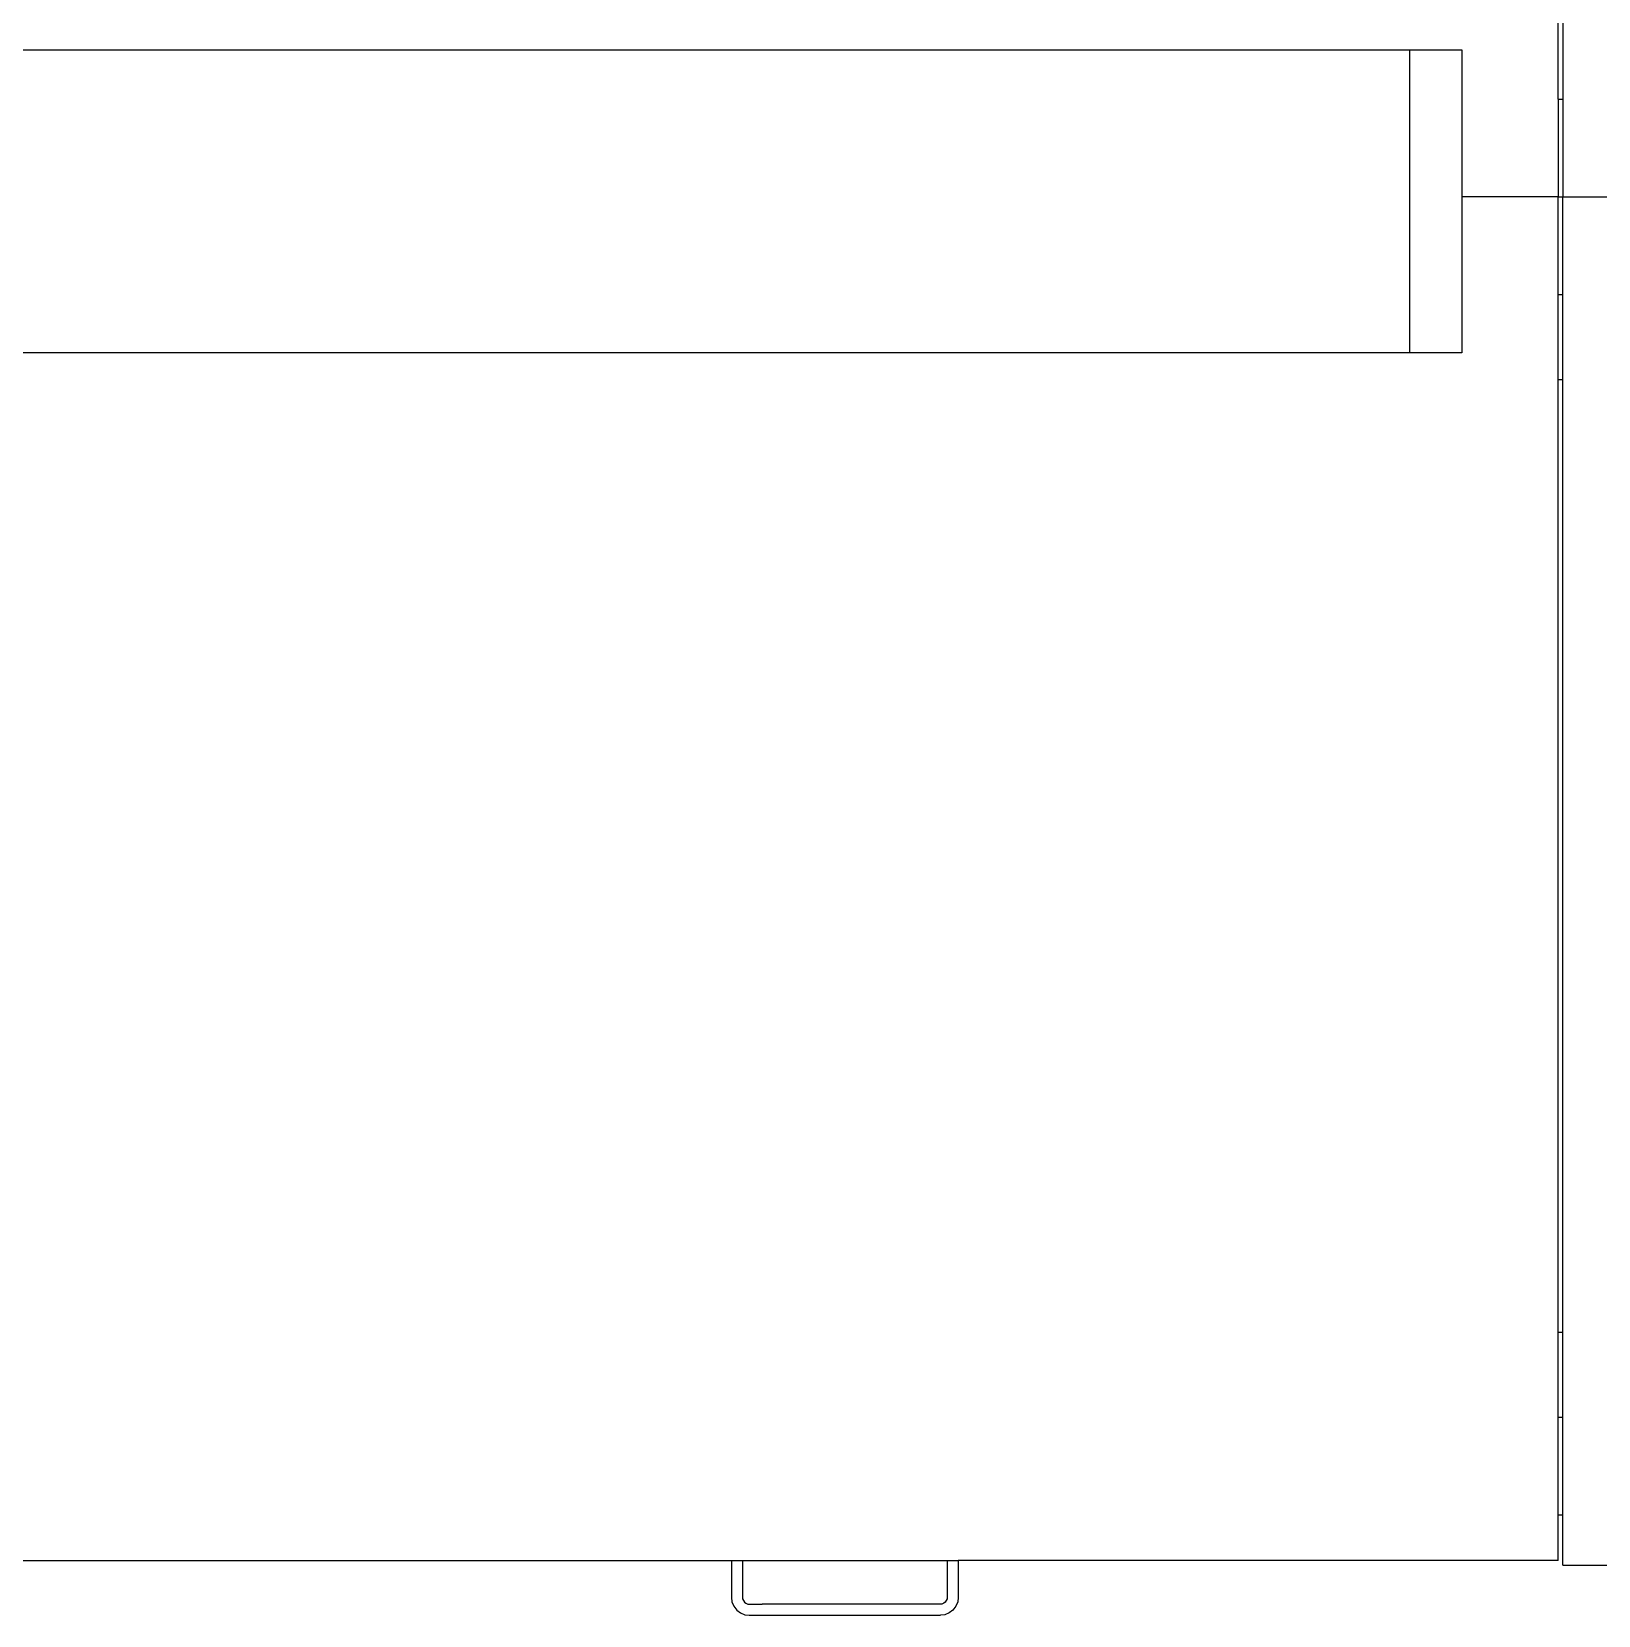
# Model space of a CAD drawing. Header units: metres. Extents: x 2.3 to 15.1, y 3 to 5.1.
# Drawn here: x 3.51 to 4.285, y 3.396 to 4.18 of the extents above; entities that cross this region are included whole.
import ezdxf

# ---------------------------------------------------------------- set-up
doc = ezdxf.new("R2010")
doc.units = ezdxf.units.M
doc.layers.add('Edges', color=7, linetype='Continuous')

# ---------------------------------------------------------------- blocks, each defined once
blk = doc.blocks.new('Chemistry Lab table pl')
at = {"layer": 'Edges'}
for p, q in [((4.26526, 4.14675), (4.26526, 4.18908)), ((4.26756, 4.18908), (4.26756, 4.14675)), ((3.29061, 4.17115), (4.1917, 4.17115)), ((4.1917, 4.17115), (4.1917, 4.02115)), ((4.1917, 4.17115), (4.21752, 4.17115)), ((4.21752, 4.17115), (4.21752, 4.09844)), ((4.26526, 4.14675), (4.26526, 4.09844)), ((4.26526, 4.14675), (4.26756, 4.14675)), ((4.26756, 4.14675), (4.26756, 4.09844)), ((4.26526, 4.09844), (4.21752, 4.09844)), ((4.21752, 4.09844), (4.21752, 4.02115)), ((4.26526, 4.09844), (4.26756, 4.09844)), ((4.26526, 4.05012), (4.26526, 4.09844)), ((4.26756, 4.09844), (4.84026, 4.09844)), ((4.26756, 4.05012), (4.26756, 4.09844)), ((4.26526, 4.00779), (4.26526, 4.05012)), ((4.26526, 4.05012), (4.26756, 4.05012)), ((4.26756, 4.00779), (4.26756, 4.05012)), ((4.1917, 4.02115), (3.29061, 4.02115)), ((4.21752, 4.02115), (4.1917, 4.02115)), ((4.26526, 3.53652), (4.26526, 4.00779)), ((4.26756, 4.00779), (4.26526, 4.00779)), ((4.26756, 3.53652), (4.26756, 4.00779)), ((4.26526, 3.49419), (4.26526, 3.53652)), ((4.26526, 3.53652), (4.26756, 3.53652)), ((4.26756, 3.49419), (4.26756, 3.53652)), ((4.26526, 3.4461), (4.26526, 3.49419)), ((4.26756, 3.49419), (4.26526, 3.49419)), ((4.26756, 3.4461), (4.26756, 3.49419)), ((4.26526, 3.42344), (4.26526, 3.4461)), ((4.26526, 3.4461), (4.26756, 3.4461)), ((4.26756, 3.42115), (4.26756, 3.4461)), ((3.33486, 3.42344), (3.85609, 3.42344)), ((3.85609, 3.42344), (3.85609, 3.40519)), ((3.85609, 3.42344), (3.86152, 3.42344)), ((3.86152, 3.42344), (3.86152, 3.40554)), ((3.86152, 3.42344), (3.96294, 3.42344)), ((3.96294, 3.42344), (3.96294, 3.40554)), ((3.96294, 3.42344), (3.96836, 3.42344)), ((3.96836, 3.42344), (3.96836, 3.40519)), ((4.26526, 3.42344), (3.96836, 3.42344)), ((4.26756, 3.42115), (4.51047, 3.42115)), ((3.85609, 3.40519), (3.85638, 3.40302)), ((3.85638, 3.40302), (3.85728, 3.40084)), ((3.86152, 3.40554), (3.86166, 3.40445)), ((3.86166, 3.40445), (3.86201, 3.40359)), ((3.86201, 3.40359), (3.86257, 3.40285)), ((3.86257, 3.40285), (3.86331, 3.40229)), ((3.86331, 3.40229), (3.86416, 3.40193)), ((3.86416, 3.40193), (3.86525, 3.40179)), ((3.86525, 3.40179), (3.87133, 3.40179)), ((3.95312, 3.40184), (3.87133, 3.40184)), ((3.95921, 3.40179), (3.95312, 3.40179)), ((3.9603, 3.40193), (3.95921, 3.40179)), ((3.96115, 3.40229), (3.9603, 3.40193)), ((3.96188, 3.40285), (3.96115, 3.40229)), ((3.96244, 3.40359), (3.96188, 3.40285)), ((3.96279, 3.40445), (3.96244, 3.40359)), ((3.96294, 3.40554), (3.96279, 3.40445)), ((3.96808, 3.40302), (3.96718, 3.40084)), ((3.96836, 3.40519), (3.96808, 3.40302)), ((3.85728, 3.40084), (3.85871, 3.39896)), ((3.85871, 3.39896), (3.86057, 3.39752)), ((3.86057, 3.39752), (3.86274, 3.39662)), ((3.86274, 3.39662), (3.86489, 3.39633)), ((3.86489, 3.39633), (3.95956, 3.39633)), ((3.96171, 3.39662), (3.95956, 3.39633)), ((3.96388, 3.39752), (3.96171, 3.39662)), ((3.96575, 3.39896), (3.96388, 3.39752)), ((3.96718, 3.40084), (3.96575, 3.39896))]:
    blk.add_line(p, q, dxfattribs=at)

msp = doc.modelspace()

# ---------------------------------------------------------------- block references
msp.add_blockref('Chemistry Lab table pl', (0, 0))

doc.saveas('drawing.dxf')
